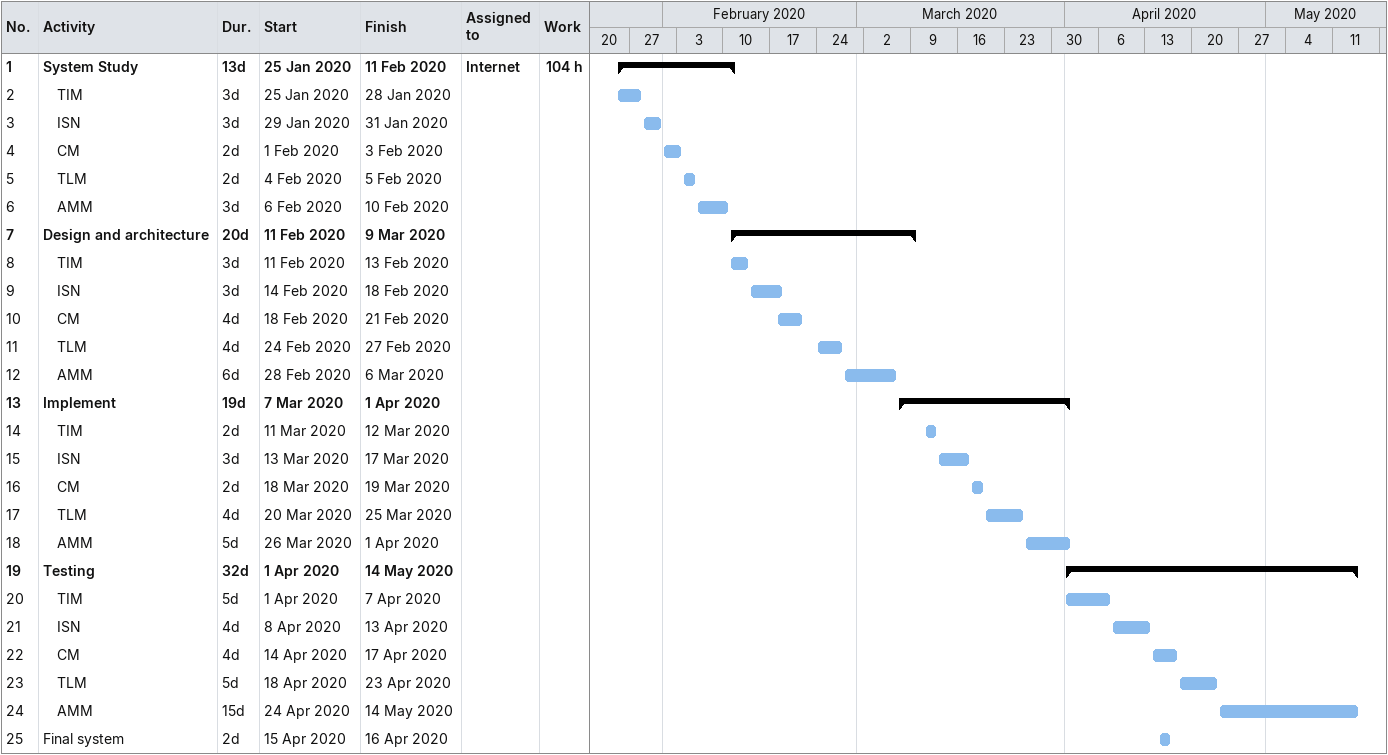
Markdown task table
| ID | Level | Task | Duration | Start | Finish | Resources | Work (h) |
|---|---|---|---|---|---|---|---|
| 1 | 1 | **System Study** | 13d | 2020-01-25 | 2020-02-11 | Internet | 104 |
| 2 | 2 | TIM | 3d | 2020-01-25 | 2020-01-28 |  |  |
| 3 | 2 | ISN | 3d | 2020-01-29 | 2020-01-31 |  |  |
| 4 | 2 | CM | 2d | 2020-02-01 | 2020-02-03 |  |  |
| 5 | 2 | TLM | 2d | 2020-02-04 | 2020-02-05 |  |  |
| 6 | 2 | AMM | 3d | 2020-02-06 | 2020-02-10 |  |  |
| 7 | 1 | **Design and architecture** | 20d | 2020-02-11 | 2020-03-09 |  |  |
| 8 | 2 | TIM | 3d | 2020-02-11 | 2020-02-13 |  |  |
| 9 | 2 | ISN | 3d | 2020-02-14 | 2020-02-18 |  |  |
| 10 | 2 | CM | 4d | 2020-02-18 | 2020-02-21 |  |  |
| 11 | 2 | TLM | 4d | 2020-02-24 | 2020-02-27 |  |  |
| 12 | 2 | AMM | 6d | 2020-02-28 | 2020-03-06 |  |  |
| 13 | 1 | **Implement** | 19d | 2020-03-07 | 2020-04-01 |  |  |
| 14 | 2 | TIM | 2d | 2020-03-11 | 2020-03-12 |  |  |
| 15 | 2 | ISN | 3d | 2020-03-13 | 2020-03-17 |  |  |
| 16 | 2 | CM | 2d | 2020-03-18 | 2020-03-19 |  |  |
| 17 | 2 | TLM | 4d | 2020-03-20 | 2020-03-25 |  |  |
| 18 | 2 | AMM | 5d | 2020-03-26 | 2020-04-01 |  |  |
| 19 | 1 | **Testing** | 32d | 2020-04-01 | 2020-05-14 |  |  |
| 20 | 2 | TIM | 5d | 2020-04-01 | 2020-04-07 |  |  |
| 21 | 2 | ISN | 4d | 2020-04-08 | 2020-04-13 |  |  |
| 22 | 2 | CM | 4d | 2020-04-14 | 2020-04-17 |  |  |
| 23 | 2 | TLM | 5d | 2020-04-18 | 2020-04-23 |  |  |
| 24 | 2 | AMM | 15d | 2020-04-24 | 2020-05-14 |  |  |
| 25 | 1 | Final system | 2d | 2020-04-15 | 2020-04-16 |  |  |
